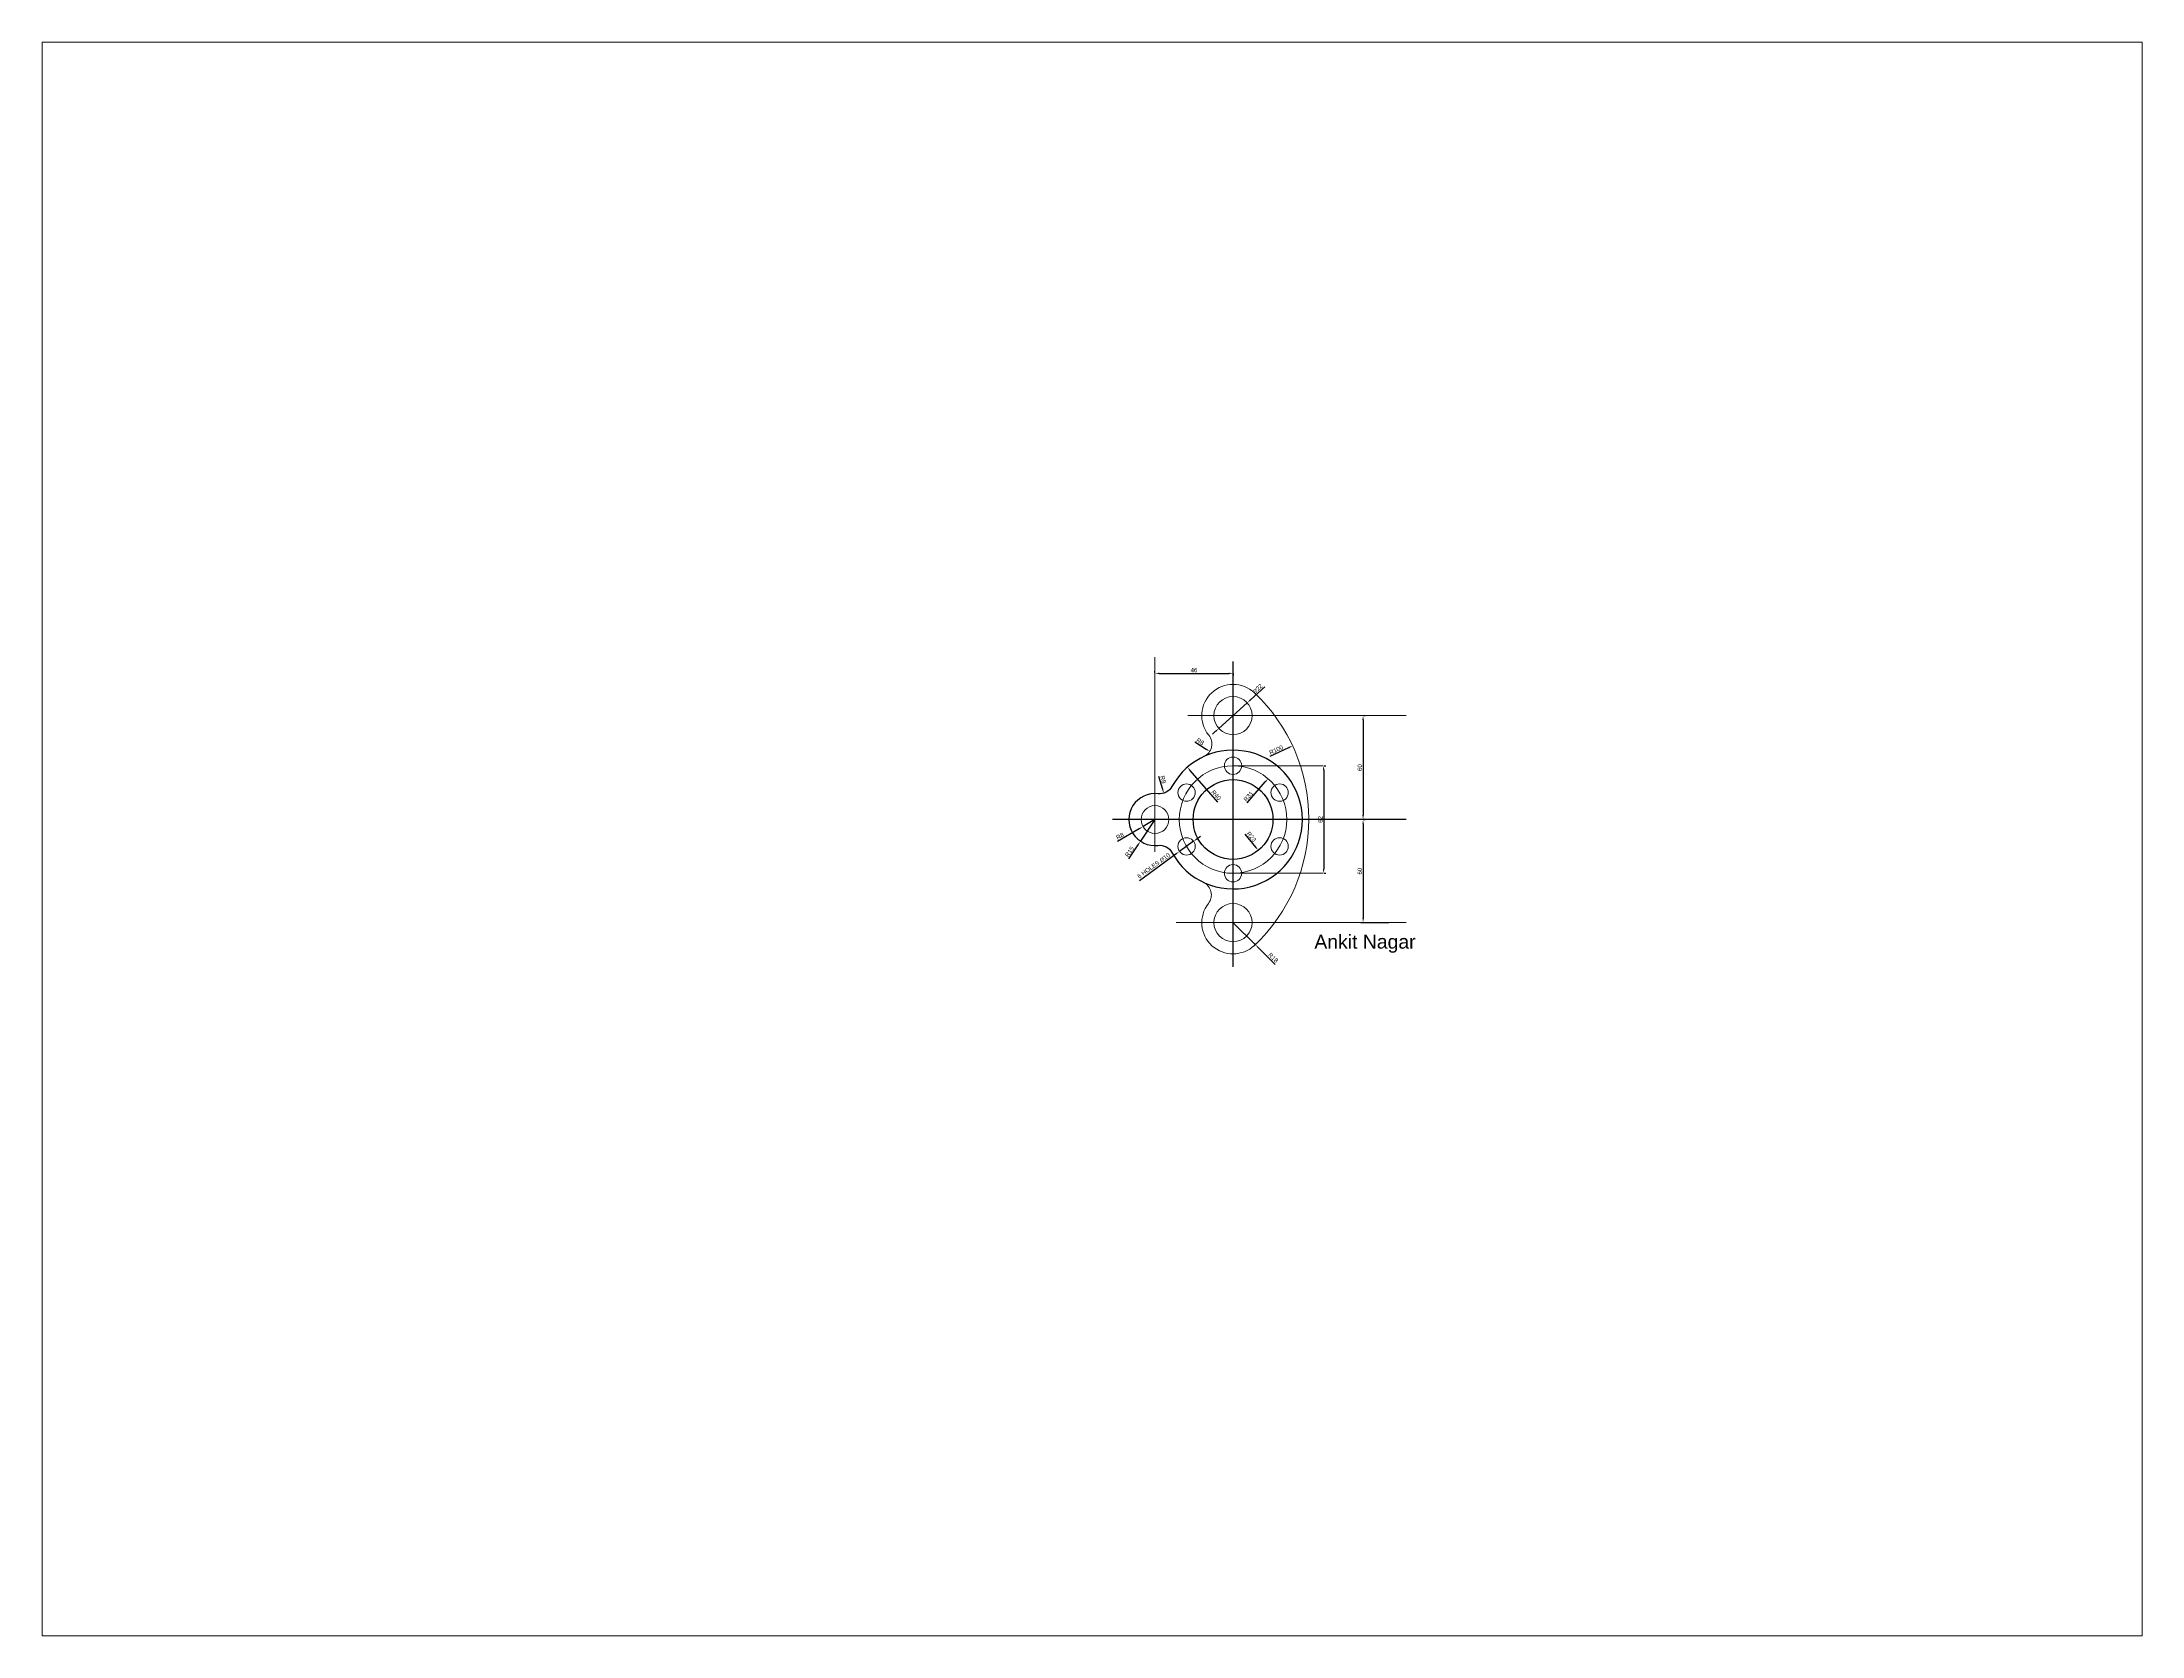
# Paper-space layout 'Layout1' of a CAD drawing. Header units: millimetres. Extents: x 26 to 231, y 20 to 176.
# The model-space entities are those that its viewports show. They can reach past a viewport. Long polylines and large blocks are cut down to what shows.
import ezdxf

# ---------------------------------------------------------------- set-up
doc = ezdxf.new("R2010")
doc.units = ezdxf.units.MM
doc.header["$LTSCALE"] = 0.5
doc.linetypes.add('CENTER', pattern=[50.8, 31.75, -6.35, 6.35, -6.35])
doc.linetypes.add('CENTER2', pattern=[28.575, 19.05, -3.175, 3.175, -3.175])
doc.layers.add('center', color=7, linetype='CENTER')
doc.layers.add('hidden', color=7, linetype='CENTER2')
doc.styles.get("Standard").update_dxf_attribs({"font": 'arial.ttf'})
doc.dimstyles.new('ISO-25', dxfattribs={"dimtxt": 2.5, "dimasz": 2.5, "dimexe": 1.25, "dimexo": 0.625, "dimtad": 1, "dimtxsty": 'Standard', "dimcen": 2.5, "dimadec": 0, "dimazin": 0, "dimtfac": 1, "dimtmove": 0, "dimatfit": 3, "dimfxl": 1, "dimarcsym": 0})

# ---------------------------------------------------------------- blocks, each defined once
blk = doc.blocks.new('*U7')
at = {"lineweight": 5}
blk.add_circle((0, 0), 5, dxfattribs=at)
blk = doc.blocks.new('*U8')
at = {"color": 0, "linetype": 'ByBlock', "lineweight": -2, "transparency": 16777216}
for p, rotation in [((351.2, 153.3), 180), ((324.4, 137.8), 240), ((378.1, 137.8), 120), ((324.4, 106.8), 299.9999999999999), ((378.1, 106.8), 59.99999999999997)]:
    blk.add_blockref('*U7', p, dxfattribs=dict(at, rotation=rotation))
blk.add_blockref('*U7', (351.2, 91.3), dxfattribs=at)
blk = doc.blocks.new('*D9')
at = {"layer": 'center', "color": 0, "lineweight": -2, "transparency": 16777216}
for p, q in [((369.5, 198.7), (361.2, 191.2)), ((343, 174.8), (359.4, 189.5)), ((341.2, 173.1), (339.3, 171.4))]:
    blk.add_line(p, q, dxfattribs=at)
at = {"layer": 'center', "color": 0, "lineweight": 5, "transparency": 16777216}
for points in [[(360.9, 191.5), (361.5, 190.9), (359.4, 189.5)], [(340.9, 173.4), (341.5, 172.8), (343, 174.8)]]:
    blk.add_solid(points, dxfattribs=at)
at = {"layer": 'Defpoints', "color": 0, "lineweight": 5, "transparency": 16777216}
for p in [(359.4, 189.5), (343, 174.8)]:
    blk.add_point(p, dxfattribs=at)
at = {"layer": 'center', "color": 0, "lineweight": 5, "transparency": 16777216, "insert": (365, 197.2), "char_height": 2.5, "width": 49.854, "attachment_point": 5, "rotation": 42.1042}
blk.add_mtext(' ∅22', dxfattribs=at)
blk = doc.blocks.new('*D10')
at = {"layer": 'center', "color": 0, "lineweight": -2, "transparency": 16777216}
blk.add_line((372.7, 158.8), (383.3, 163.7), dxfattribs=at)
at = {"layer": 'center', "color": 0, "lineweight": 5, "transparency": 16777216}
blk.add_solid([(383.1, 164.1), (383.5, 163.3), (385.6, 164.8)], dxfattribs=at)
at = {"layer": 'Defpoints', "color": 0, "lineweight": 5, "transparency": 16777216}
for p in [(385.6, 164.8), (295, 122.5)]:
    blk.add_point(p, dxfattribs=at)
at = {"layer": 'center', "color": 0, "lineweight": 5, "transparency": 16777216, "insert": (376.1, 162.4), "char_height": 2.5, "attachment_point": 5, "rotation": 25.0118}
blk.add_mtext('R100', dxfattribs=at)
blk = doc.blocks.new('*D14')
at = {"layer": 'center', "color": 0, "lineweight": -2, "transparency": 16777216}
for p, q in [((438.2, 122.3), (424.9, 122.3)), ((426.2, 119.8), (426.2, 65.3)), ((441, 62.8), (424.9, 62.8))]:
    blk.add_line(p, q, dxfattribs=at)
at = {"layer": 'center', "color": 0, "lineweight": 5, "transparency": 16777216}
for points in [[(425.8, 119.8), (426.6, 119.8), (426.2, 122.3)], [(425.8, 65.3), (426.6, 65.3), (426.2, 62.8)]]:
    blk.add_solid(points, dxfattribs=at)
at = {"layer": 'Defpoints', "color": 0, "lineweight": 5, "transparency": 16777216}
for p in [(438.8, 122.3), (426.2, 62.8), (441.6, 62.8)]:
    blk.add_point(p, dxfattribs=at)
at = {"layer": 'center', "color": 0, "lineweight": 5, "transparency": 16777216, "insert": (424.3, 92.5), "char_height": 2.5, "attachment_point": 5, "rotation": 90}
blk.add_mtext('60', dxfattribs=at)
blk = doc.blocks.new('*D15')
at = {"layer": 'center', "color": 0, "lineweight": -2, "transparency": 16777216}
blk.add_line((358, 113.9), (364.2, 106.4), dxfattribs=at)
at = {"layer": 'center', "color": 0, "lineweight": 5, "transparency": 16777216}
blk.add_solid([(364.5, 106.7), (363.9, 106.1), (365.8, 104.5)], dxfattribs=at)
at = {"layer": 'Defpoints', "color": 0, "lineweight": 5, "transparency": 16777216}
for p in [(351.2, 122.3), (365.8, 104.5)]:
    blk.add_point(p, dxfattribs=at)
at = {"layer": 'center', "color": 0, "lineweight": 5, "transparency": 16777216, "insert": (361.8, 112.3), "char_height": 2.5, "attachment_point": 5, "rotation": 309.3224}
blk.add_mtext('R23', dxfattribs=at)
blk = doc.blocks.new('*D16')
at = {"layer": 'center', "color": 0, "lineweight": -2, "transparency": 16777216}
blk.add_line((359.4, 131.8), (369.7, 143.9), dxfattribs=at)
at = {"layer": 'center', "color": 0, "lineweight": 5, "transparency": 16777216}
blk.add_solid([(369.4, 144.2), (370.1, 143.6), (371.4, 145.8)], dxfattribs=at)
at = {"layer": 'Defpoints', "color": 0, "lineweight": 5, "transparency": 16777216}
for p in [(371.4, 145.8), (351.2, 122.3)]:
    blk.add_point(p, dxfattribs=at)
at = {"layer": 'center', "color": 0, "lineweight": 5, "transparency": 16777216, "insert": (360.1, 135.6), "char_height": 2.5, "attachment_point": 5, "rotation": 49.4166}
blk.add_mtext('R31', dxfattribs=at)
blk = doc.blocks.new('*D17')
at = {"layer": 'center', "color": 0, "lineweight": -2, "transparency": 16777216}
blk.add_line((342.4, 132.3), (326.5, 150.5), dxfattribs=at)
at = {"layer": 'center', "color": 0, "lineweight": 5, "transparency": 16777216}
blk.add_solid([(326.8, 150.8), (326.2, 150.2), (324.9, 152.4)], dxfattribs=at)
at = {"layer": 'Defpoints', "color": 0, "lineweight": 5, "transparency": 16777216}
for p in [(324.9, 152.4), (351.2, 122.3)]:
    blk.add_point(p, dxfattribs=at)
at = {"layer": 'center', "color": 0, "lineweight": 5, "transparency": 16777216, "insert": (341.5, 136.3), "char_height": 2.5, "attachment_point": 5, "rotation": 311.1663}
blk.add_mtext('R40', dxfattribs=at)
blk = doc.blocks.new('*D18')
at = {"layer": 'center', "color": 0, "lineweight": -2, "transparency": 16777216}
for p, q in [((306.2, 122.3), (299.3, 118.2)), ((284.6, 109.7), (297.1, 117))]:
    blk.add_line(p, q, dxfattribs=at)
at = {"layer": 'center', "color": 0, "lineweight": 5, "transparency": 16777216}
blk.add_solid([(296.9, 117.3), (297.3, 116.6), (299.3, 118.2)], dxfattribs=at)
at = {"layer": 'Defpoints', "color": 0, "lineweight": 5, "transparency": 16777216}
for p in [(306.2, 122.3), (299.3, 118.2)]:
    blk.add_point(p, dxfattribs=at)
at = {"layer": 'center', "color": 0, "lineweight": 5, "transparency": 16777216, "insert": (286, 112.7), "char_height": 2.5, "attachment_point": 5, "rotation": 30.1662}
blk.add_mtext('R8', dxfattribs=at)
blk = doc.blocks.new('*D19')
at = {"layer": 'center', "color": 0, "lineweight": -2, "transparency": 16777216}
for p, q in [((306.2, 122.3), (297.9, 109.8)), ((291.1, 99.6), (296.5, 107.7))]:
    blk.add_line(p, q, dxfattribs=at)
at = {"layer": 'center', "color": 0, "lineweight": 5, "transparency": 16777216}
blk.add_solid([(296.1, 107.9), (296.8, 107.5), (297.9, 109.8)], dxfattribs=at)
at = {"layer": 'Defpoints', "color": 0, "lineweight": 5, "transparency": 16777216}
for p in [(306.2, 122.3), (297.9, 109.8)]:
    blk.add_point(p, dxfattribs=at)
at = {"layer": 'center', "color": 0, "lineweight": 5, "transparency": 16777216, "insert": (291.5, 103.7), "char_height": 2.5, "attachment_point": 5, "rotation": 56.2067}
blk.add_mtext('R15', dxfattribs=at)
blk = doc.blocks.new('*D20')
at = {"layer": 'center', "color": 0, "lineweight": -2, "transparency": 16777216}
blk.add_line((308.3, 147.3), (310.6, 139.8), dxfattribs=at)
at = {"layer": 'center', "color": 0, "lineweight": 5, "transparency": 16777216}
blk.add_solid([(311, 140), (310.2, 139.7), (311.3, 137.4)], dxfattribs=at)
at = {"layer": 'Defpoints', "color": 0, "lineweight": 5, "transparency": 16777216}
for p in [(309, 145.1), (311.3, 137.4)]:
    blk.add_point(p, dxfattribs=at)
at = {"layer": 'center', "color": 0, "lineweight": 5, "transparency": 16777216, "insert": (310.9, 145.3), "char_height": 2.5, "attachment_point": 5, "rotation": 287.1496}
blk.add_mtext('R8', dxfattribs=at)
blk = doc.blocks.new('*D21')
at = {"layer": 'center', "color": 0, "lineweight": -2, "transparency": 16777216}
blk.add_line((329.1, 167), (335.7, 162.9), dxfattribs=at)
at = {"layer": 'center', "color": 0, "lineweight": 5, "transparency": 16777216}
blk.add_solid([(335.9, 163.2), (335.4, 162.5), (337.8, 161.5)], dxfattribs=at)
at = {"layer": 'Defpoints', "color": 0, "lineweight": 5, "transparency": 16777216}
for p in [(331, 165.8), (337.8, 161.5)]:
    blk.add_point(p, dxfattribs=at)
at = {"layer": 'center', "color": 0, "lineweight": 5, "transparency": 16777216, "insert": (332.3, 167.2), "char_height": 2.5, "attachment_point": 5, "rotation": 327.8575}
blk.add_mtext('R8', dxfattribs=at)
blk = doc.blocks.new('*D22')
at = {"layer": 'center', "color": 0, "lineweight": -2, "transparency": 16777216}
for p, q in [((328.4, 109.7), (320.3, 103.8)), ((330.4, 111.1), (332.5, 112.6)), ((297.2, 87.2), (318.3, 102.4))]:
    blk.add_line(p, q, dxfattribs=at)
at = {"layer": 'center', "color": 0, "lineweight": 5, "transparency": 16777216}
for points in [[(330.2, 111.5), (330.7, 110.8), (328.4, 109.7)], [(318, 102.7), (318.5, 102), (320.3, 103.8)]]:
    blk.add_solid(points, dxfattribs=at)
at = {"layer": 'Defpoints', "color": 0, "lineweight": 5, "transparency": 16777216}
for p in [(328.4, 109.7), (320.3, 103.8)]:
    blk.add_point(p, dxfattribs=at)
at = {"layer": 'center', "color": 0, "lineweight": 5, "transparency": 16777216, "insert": (305.5, 95.6), "char_height": 2.5, "attachment_point": 5, "rotation": 35.8212}
blk.add_mtext('6 HOLES ∅10', dxfattribs=at)
blk = doc.blocks.new('*D23')
at = {"layer": 'center', "color": 0, "lineweight": -2, "transparency": 16777216}
for p, q in [((351.2, 62.8), (364, 50.2)), ((375.6, 38.7), (365.8, 48.4))]:
    blk.add_line(p, q, dxfattribs=at)
blk.add_arc((351.2, 62.8), 18, 313.312, 319.2631, dxfattribs=at)
at = {"layer": 'center', "color": 0, "lineweight": 5, "transparency": 16777216}
blk.add_solid([(366.1, 48.7), (365.5, 48.1), (364, 50.2)], dxfattribs=at)
at = {"layer": 'Defpoints', "color": 0, "lineweight": 5, "transparency": 16777216}
for p in [(351.2, 62.8), (364, 50.2)]:
    blk.add_point(p, dxfattribs=at)
at = {"layer": 'center', "color": 0, "lineweight": 5, "transparency": 16777216, "insert": (374.4, 42.6), "char_height": 2.5, "attachment_point": 5, "rotation": 315.2842}
blk.add_mtext('R18', dxfattribs=at)
blk = doc.blocks.new('*D25')
at = {"color": 0, "lineweight": -2, "transparency": 16777216}
for p, q in [((403.5, 150.8), (403.5, 93.8)), ((403.7, 153.3), (404.7, 153.3)), ((403.7, 91.3), (404.7, 91.3))]:
    blk.add_line(p, q, dxfattribs=at)
at = {"color": 0, "lineweight": 5, "transparency": 16777216}
for points in [[(403, 150.8), (403.9, 150.8), (403.5, 153.3)], [(403, 93.8), (403.9, 93.8), (403.5, 91.3)]]:
    blk.add_solid(points, dxfattribs=at)
at = {"layer": 'Defpoints', "color": 0, "lineweight": 5, "transparency": 16777216}
for p in [(403.1, 153.3), (403.1, 91.3), (403.5, 91.3)]:
    blk.add_point(p, dxfattribs=at)
at = {"color": 0, "lineweight": 5, "transparency": 16777216, "insert": (401.6, 122.3), "char_height": 2.5, "attachment_point": 5, "rotation": 90}
blk.add_mtext('62', dxfattribs=at)
blk = doc.blocks.new('*D26')
at = {"layer": 'Defpoints', "color": 0, "lineweight": 5, "transparency": 16777216}
for p in [(306.2, 206.5), (351.2, 207.1), (351.2, 206.5)]:
    blk.add_point(p, dxfattribs=at)
at = {"layer": 'hidden', "color": 0, "lineweight": -2, "transparency": 16777216}
for p, q in [((306.2, 207.1), (306.2, 207.8)), ((308.7, 206.5), (348.7, 206.5)), ((351.2, 206.5), (351.2, 205.3))]:
    blk.add_line(p, q, dxfattribs=at)
at = {"layer": 'hidden', "color": 0, "lineweight": 5, "transparency": 16777216}
for points in [[(308.7, 206.9), (308.7, 206.1), (306.2, 206.5)], [(348.7, 206.9), (348.7, 206.1), (351.2, 206.5)]]:
    blk.add_solid(points, dxfattribs=at)
at = {"layer": 'hidden', "color": 0, "lineweight": 5, "transparency": 16777216, "insert": (328.7, 208.4), "char_height": 2.5, "attachment_point": 5}
blk.add_mtext('46', dxfattribs=at)
blk = doc.blocks.new('*D27')
at = {"layer": 'Defpoints', "color": 0, "lineweight": 5, "transparency": 16777216}
for p in [(426.2, 182.2), (426.2, 122.3), (426.2, 122.3)]:
    blk.add_point(p, dxfattribs=at)
at = {"layer": 'hidden', "color": 0, "lineweight": -2, "transparency": 16777216}
for p, q in [((426.8, 182.2), (427.4, 182.2)), ((426.2, 179.7), (426.2, 124.8)), ((426.8, 122.3), (427.4, 122.3))]:
    blk.add_line(p, q, dxfattribs=at)
at = {"layer": 'hidden', "color": 0, "lineweight": 5, "transparency": 16777216}
for points in [[(425.8, 179.7), (426.6, 179.7), (426.2, 182.2)], [(425.8, 124.8), (426.6, 124.8), (426.2, 122.3)]]:
    blk.add_solid(points, dxfattribs=at)
at = {"layer": 'hidden', "color": 0, "lineweight": 5, "transparency": 16777216, "insert": (424.3, 152.2), "char_height": 2.5, "attachment_point": 5, "rotation": 90}
blk.add_mtext('60', dxfattribs=at)

msp = doc.modelspace()

# ---------------------------------------------------------------- linework, layer by layer
at = {"lineweight": 5}
for p, q in [((351.204, 153.257), (403.113, 153.257)), ((351.204, 91.257), (403.113, 91.257))]:
    msp.add_line(p, q, dxfattribs=at)
msp.add_lwpolyline([(316.019, 103.231, 3.95163063), (316.019, 141.283, -0.30828237), (308.016, 137.147, 1.12903732), (308.016, 107.367, -0.30828237)], format="xyb", close=True)
for centre, radius in [((351.204, 182.155), 11), ((306.204, 122.257), 8), ((351.204, 62.824), 11)]:
    msp.add_circle(centre, radius, dxfattribs=at)
msp.add_circle((351.204, 122.257), 23)
for centre, radius, start, end in [((351.204, 182.155), 18, 46.687975, 218.99125), ((294.954, 122.489), 100, 313.312025, 46.687975), ((330.996, 165.796), 8, 294.898124, 38.99125), ((330.726, 78.844), 8, 321.962841, 64.746576), ((351.204, 62.824), 18, 141.962841, 313.312025)]:
    msp.add_arc(centre, radius, start, end, dxfattribs=at)
at = {"layer": 'hidden', "lineweight": 5}
for p, q in [((306.204, 103.684), (306.204, 215.905)), ((451.11, 182.155), (325.232, 182.155)), ((451.11, 62.824), (318.346, 62.824))]:
    msp.add_line(p, q, dxfattribs=at)
at = {"layer": 'hidden'}
for p, q in [((351.204, 37.412), (351.204, 213.393)), ((451.11, 122.257), (281.621, 122.257))]:
    msp.add_line(p, q, dxfattribs=at)
at = {"layer": 'hidden', "lineweight": 5}
msp.add_circle((351.204, 122.257), 31, dxfattribs=at)

# ---------------------------------------------------------------- block references
at = {"lineweight": 5}
msp.add_blockref('*U8', (0, 0), dxfattribs=at)

# ---------------------------------------------------------------- texts
at = {"layer": 'hidden', "lineweight": 5, "insert": (398.118, 55.82), "char_height": 8, "attachment_point": 1}
msp.add_mtext_dynamic_manual_height_columns('Ankit Nagar', width=70.21656, gutter_width=12.5, heights=[0], dxfattribs=at)

# ---------------------------------------------------------------- dimensions: what is measured, and where the dimension line sits
at = {"lineweight": 5}
dim = msp.add_linear_dim(base=(403.46, 91.257), p1=(403.113, 153.257), p2=(403.113, 91.257), angle=90, dimstyle='ISO-25', dxfattribs=at)
dim.commit()
dim.dimension.update_dxf_attribs({"geometry": '*D25', "text_midpoint": (401.558, 122.257)})
at = {"layer": 'center', "lineweight": 5}
dim = msp.add_diameter_dim_2p(p1=(343.043, 174.78), p2=(359.365, 189.53), text=' <>', dimstyle='ISO-25', dxfattribs=at)
dim.commit()
dim.dimension.update_dxf_attribs({"geometry": '*D9', "text_midpoint": (364.957, 197.241)})
for center, mpoint, picture, middle in [((330.996, 165.796), (337.77, 161.54), '*D21', (331.298, 165.606)), ((294.954, 122.489), (385.577, 164.77), '*D10', (376.896, 160.72)), ((308.982, 145.089), (311.341, 137.444), '*D20', (309.087, 144.748)), ((351.204, 122.257), (324.874, 152.369), '*D17', (340.057, 135.006)), ((351.204, 122.257), (371.371, 145.8), '*D16', (361.554, 134.34)), ((306.204, 122.257), (299.288, 118.237), '*D18', (286.908, 111.042)), ((351.204, 122.257), (365.779, 104.464), '*D15', (360.322, 111.126)), ((351.204, 62.824), (363.995, 50.159), '*D23', (373.029, 41.214))]:
    dim = msp.add_radius_dim(center=center, mpoint=mpoint, dimstyle='ISO-25', dxfattribs=at)
    dim.commit()
    dim.dimension.update_dxf_attribs({"geometry": picture, "text_midpoint": middle, "dimtype": 164})
dim = msp.add_radius_dim(center=(306.204, 122.257), mpoint=(297.861, 109.791), dimstyle='ISO-25', dxfattribs=at)
dim.commit()
dim.dimension.update_dxf_attribs({"geometry": '*D19', "text_midpoint": (291.486, 103.684)})
dim = msp.add_linear_dim(base=(426.18, 62.824), p1=(438.818, 122.257), p2=(441.61, 62.824), angle=270, text='60', dimstyle='ISO-25', dxfattribs=at)
dim.commit()
dim.dimension.update_dxf_attribs({"geometry": '*D14', "text_midpoint": (426.18, 92.54), "dimtype": 160})
dim = msp.add_diameter_dim_2p(p1=(328.412, 109.683), p2=(320.303, 103.831), text='6 HOLES <>', dimstyle='ISO-25', dxfattribs=at)
dim.commit()
dim.dimension.update_dxf_attribs({"geometry": '*D22', "text_midpoint": (306.66, 93.983), "dimtype": 163})
at = {"layer": 'hidden', "lineweight": 5}
for base, p1, p2, angle, text, picture, middle in [((351.204, 206.517), (306.204, 206.517), (351.204, 207.087), 180, '46', '*D26', (328.704, 208.419)), ((426.18, 122.257), (426.18, 182.155), (426.18, 122.257), 270, '60', '*D27', (424.279, 152.206))]:
    dim = msp.add_linear_dim(base=base, p1=p1, p2=p2, angle=angle, text=text, dimstyle='ISO-25', dxfattribs=at)
    dim.commit()
    dim.dimension.update_dxf_attribs({"geometry": picture, "text_midpoint": middle})

psp = doc.layouts.get("Layout1")

# ---------------------------------------------------------------- viewports
at = {"layer": '0', "lineweight": 5}
psp.add_viewport(center=(128.5, 97.5), size=(205.6, 156), view_center_point=(269.887, 111.035), view_height=918.85117, dxfattribs=at)

doc.saveas('drawing.dxf')
